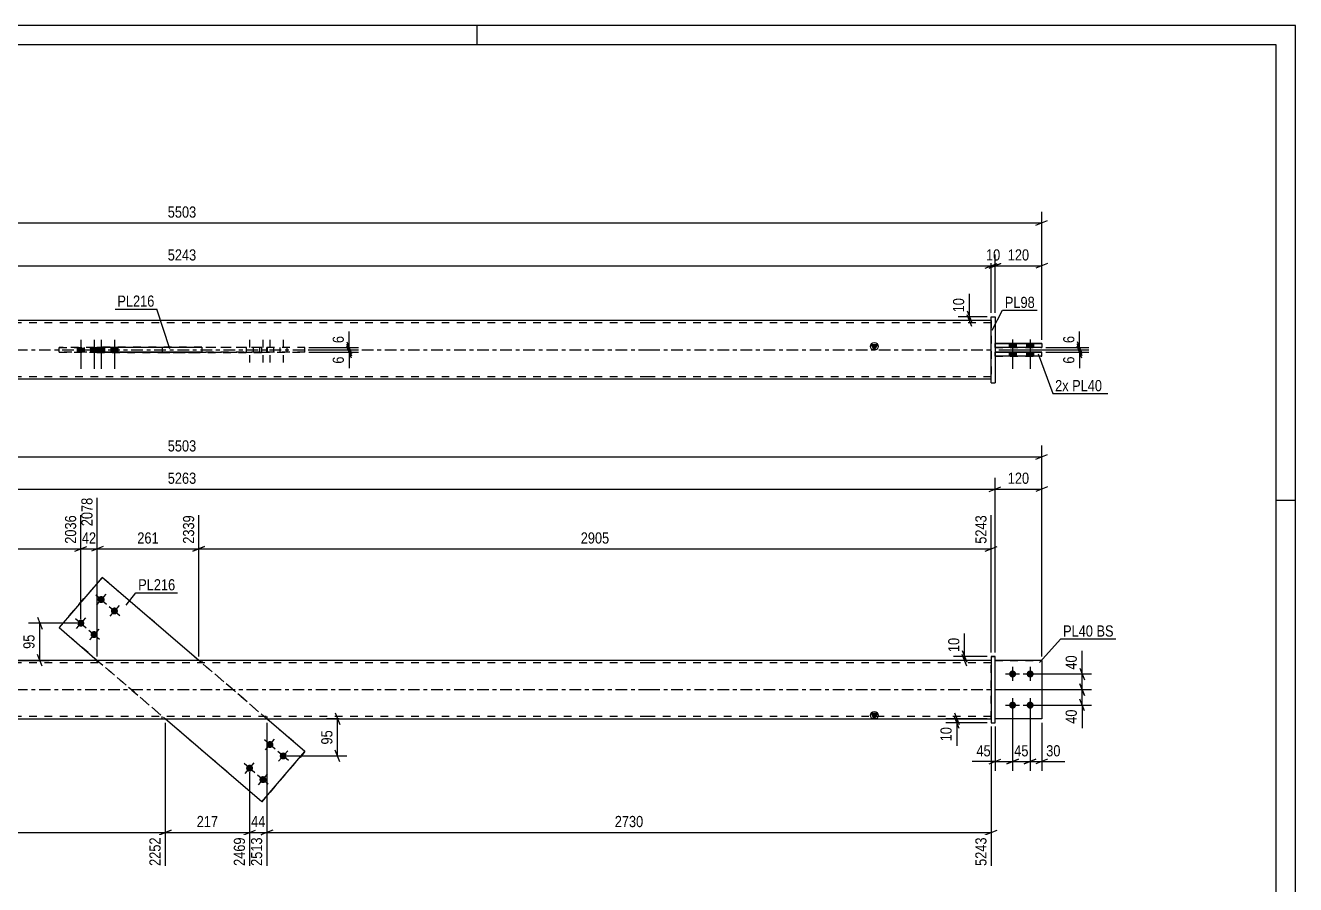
# Model space of a CAD drawing. Header units: millimetres. Extents: x 0 to 594, y 0 to 420.
# Drawn here: x 268 to 594, y 199.4 to 420 of the extents above; entities that cross this region are included whole.
import ezdxf

# ---------------------------------------------------------------- set-up
doc = ezdxf.new("R2010")
doc.units = ezdxf.units.MM
doc.linetypes.add('DXK_LINE_DOT2', pattern=[3.9198, 1.9599, -1.9599])
doc.linetypes.add('DXK_LINE_DOT3', pattern=[5.9187, 2.979, -0.9799, 0.9799, -0.9799])
doc.styles.add('Arial Narrow', font='ARIALN.TTF', dxfattribs={"height": 0.2})

# ---------------------------------------------------------------- blocks, each defined once
blk = doc.blocks.new('Unknown-580609948-1130')
at = {"color": 5, "linetype": 'Continuous'}
for p, q in [((594, 420), (0, 420)), ((384, 415), (384, 420)), ((594, 0), (594, 420)), ((589, 415), (5, 415)), ((589, 5), (589, 415)), ((594, 298), (589, 298))]:
    blk.add_line(p, q, dxfattribs=at)
blk = doc.blocks.new('Part-580609948-1695 - 1673')
at = {"color": 7, "linetype": 'DXK_LINE_DOT2'}
for p, q in [((528.87, 257.01), (516.87, 257.01)), ((516.87, 257), (516.87, 257.01)), ((516.87, 242), (516.87, 257.01)), ((528.87, 257), (528.87, 257.01)), ((528.87, 242.01), (516.87, 242.01))]:
    blk.add_line(p, q, dxfattribs=at)
at = {"color": 2, "linetype": 'Continuous'}
for p, q in [((528.87, 257), (516.87, 257)), ((528.87, 257.01), (528.87, 257)), ((528.87, 257), (528.87, 242)), ((528.87, 242), (516.87, 242))]:
    blk.add_line(p, q, dxfattribs=at)
blk = doc.blocks.new('Part-580609948-1700 - 1673')
at = {"linetype": 'Continuous'}
blk.add_hatch(color=2, dxfattribs=at).paths.add_polyline_path([(485.87, 242.01), (485.07, 243.41), (486.67, 243.41)])
at = {"color": 2, "linetype": 'Continuous'}
for p, q in [((427.77, 257.01), (188.65, 257.01)), ((515.87, 257.01), (427.87, 257.01)), ((188.65, 242.01), (427.77, 242.01)), ((427.87, 242.01), (515.87, 242.01)), ((485.87, 242.01), (485.07, 243.41)), ((485.07, 243.41), (486.67, 243.41)), ((486.67, 243.41), (485.87, 242.01))]:
    blk.add_line(p, q, dxfattribs=at)
at = {"color": 7, "linetype": 'DXK_LINE_DOT2'}
for p, q in [((427.77, 256.41), (188.65, 256.41)), ((286.34, 257.01), (286.34, 256.41)), ((313.32, 257.01), (313.32, 256.41)), ((515.87, 256.41), (427.87, 256.41)), ((515.87, 242.01), (515.87, 257.01)), ((427.77, 242.61), (188.65, 242.61)), ((303.1, 242.01), (303.1, 242.61)), ((330.08, 242.01), (330.08, 242.61)), ((515.87, 242.61), (427.87, 242.61))]:
    blk.add_line(p, q, dxfattribs=at)
at = {"color": 7, "linetype": 'DXK_LINE_DOT3'}
for p, q in [((188.65, 249.51), (427.77, 249.51)), ((427.87, 249.51), (515.87, 249.51))]:
    blk.add_line(p, q, dxfattribs=at)
at = {"color": 2, "linetype": 'Continuous'}
blk.add_circle((485.87, 242.91), 1, dxfattribs=at)
blk = doc.blocks.new('Part-580609948-1685 - 1673')
at = {"color": 2, "linetype": 'Continuous'}
for p, q in [((515.87, 258), (515.87, 258.01)), ((515.87, 258.01), (515.87, 241)), ((515.87, 258.01), (516.87, 258.01)), ((516.87, 258), (515.87, 258)), ((516.87, 241), (516.87, 258.01)), ((515.87, 241), (516.87, 241))]:
    blk.add_line(p, q, dxfattribs=at)
at = {"color": 7, "linetype": 'DXK_LINE_DOT2'}
blk.add_line((515.87, 241.01), (516.87, 241.01), dxfattribs=at)
blk = doc.blocks.new('Part-580609948-1690 - 1673')
at = {"color": 7, "linetype": 'DXK_LINE_DOT2'}
for p, q in [((516.87, 257.01), (528.87, 257.01)), ((528.87, 257.01), (516.87, 257.01)), ((516.87, 257.01), (516.87, 257.01)), ((516.87, 242.01), (516.87, 257.01)), ((528.87, 257.01), (528.87, 257.01)), ((528.87, 257.01), (528.87, 242.01)), ((528.87, 242.01), (516.87, 242.01)), ((528.87, 242.01), (516.87, 242.01))]:
    blk.add_line(p, q, dxfattribs=at)
blk = doc.blocks.new('Bolt-580609948-1706 - 1673')
at = {"linetype": 'Continuous'}
for points in [[(287.45, 273.52), (287.64, 273.5), (287.82, 273.44), (287.98, 273.35), (288.12, 273.22), (288.23, 273.07), (288.31, 272.9), (288.35, 272.71), (288.35, 272.52), (288.31, 272.34), (288.23, 272.17), (288.12, 272.02), (287.98, 271.89), (287.82, 271.8), (287.64, 271.74), (287.45, 271.72), (287.26, 271.74), (287.09, 271.8), (286.92, 271.89), (286.78, 272.02), (286.67, 272.17), (286.6, 272.34), (286.56, 272.52), (286.56, 272.71), (286.6, 272.9), (286.67, 273.07), (286.78, 273.22), (286.92, 273.35), (287.09, 273.44), (287.26, 273.5)], [(290.86, 270.59), (291.05, 270.57), (291.23, 270.51), (291.39, 270.41), (291.53, 270.29), (291.64, 270.14), (291.72, 269.96), (291.76, 269.78), (291.76, 269.59), (291.72, 269.41), (291.64, 269.24), (291.53, 269.08), (291.39, 268.96), (291.23, 268.86), (291.05, 268.8), (290.86, 268.79), (290.68, 268.8), (290.5, 268.86), (290.34, 268.96), (290.2, 269.08), (290.09, 269.24), (290.01, 269.41), (289.97, 269.59), (289.97, 269.78), (290.01, 269.96), (290.09, 270.14), (290.2, 270.29), (290.34, 270.41), (290.5, 270.51), (290.68, 270.57)], [(282.24, 267.45), (282.42, 267.43), (282.6, 267.37), (282.77, 267.28), (282.91, 267.15), (283.02, 267), (283.09, 266.83), (283.13, 266.64), (283.13, 266.46), (283.09, 266.27), (283.02, 266.1), (282.91, 265.95), (282.77, 265.82), (282.6, 265.73), (282.42, 265.67), (282.24, 265.65), (282.05, 265.67), (281.87, 265.73), (281.71, 265.82), (281.57, 265.95), (281.46, 266.1), (281.38, 266.27), (281.34, 266.46), (281.34, 266.64), (281.38, 266.83), (281.46, 267), (281.57, 267.15), (281.71, 267.28), (281.87, 267.37), (282.05, 267.43)], [(285.65, 264.52), (285.84, 264.5), (286.02, 264.44), (286.18, 264.35), (286.32, 264.22), (286.43, 264.07), (286.51, 263.9), (286.55, 263.71), (286.55, 263.52), (286.51, 263.34), (286.43, 263.17), (286.32, 263.02), (286.18, 262.89), (286.02, 262.8), (285.84, 262.74), (285.65, 262.72), (285.46, 262.74), (285.28, 262.8), (285.12, 262.89), (284.98, 263.02), (284.87, 263.17), (284.79, 263.34), (284.76, 263.52), (284.76, 263.71), (284.79, 263.9), (284.87, 264.07), (284.98, 264.22), (285.12, 264.35), (285.28, 264.44), (285.46, 264.5)]]:
    blk.add_hatch(color=1, dxfattribs=at).paths.add_polyline_path(points)
at = {"color": 1, "linetype": 'Continuous'}
for p, q in [((288.62, 273.98), (286.28, 271.25)), ((286.09, 273.79), (288.82, 271.45)), ((289.5, 270.86), (292.23, 268.51)), ((292.04, 271.05), (289.69, 268.32)), ((280.87, 267.72), (283.6, 265.38)), ((283.41, 267.92), (281.06, 265.19)), ((284.29, 264.79), (287.02, 262.44)), ((286.82, 264.98), (284.48, 262.25))]:
    blk.add_line(p, q, dxfattribs=at)
blk = doc.blocks.new('Bolt-580609948-1707 - 1673')
at = {"linetype": 'Continuous'}
for points in [[(330.77, 236.29), (330.96, 236.27), (331.14, 236.21), (331.3, 236.12), (331.44, 235.99), (331.55, 235.84), (331.63, 235.67), (331.67, 235.49), (331.67, 235.3), (331.63, 235.11), (331.55, 234.94), (331.44, 234.79), (331.3, 234.66), (331.14, 234.57), (330.96, 234.51), (330.77, 234.49), (330.58, 234.51), (330.41, 234.57), (330.24, 234.66), (330.1, 234.79), (329.99, 234.94), (329.92, 235.11), (329.88, 235.3), (329.88, 235.49), (329.92, 235.67), (329.99, 235.84), (330.1, 235.99), (330.24, 236.12), (330.41, 236.21), (330.58, 236.27)], [(334.18, 233.36), (334.37, 233.34), (334.55, 233.28), (334.71, 233.19), (334.85, 233.06), (334.96, 232.91), (335.04, 232.74), (335.08, 232.55), (335.08, 232.37), (335.04, 232.18), (334.96, 232.01), (334.85, 231.86), (334.71, 231.73), (334.55, 231.64), (334.37, 231.58), (334.18, 231.56), (334, 231.58), (333.82, 231.64), (333.66, 231.73), (333.52, 231.86), (333.4, 232.01), (333.33, 232.18), (333.29, 232.37), (333.29, 232.55), (333.33, 232.74), (333.4, 232.91), (333.52, 233.06), (333.66, 233.19), (333.82, 233.28), (334, 233.34)], [(325.56, 230.23), (325.74, 230.21), (325.92, 230.15), (326.09, 230.05), (326.23, 229.93), (326.34, 229.78), (326.41, 229.6), (326.45, 229.42), (326.45, 229.23), (326.41, 229.05), (326.34, 228.88), (326.23, 228.72), (326.09, 228.6), (325.92, 228.5), (325.74, 228.44), (325.56, 228.43), (325.37, 228.44), (325.19, 228.5), (325.03, 228.6), (324.89, 228.72), (324.78, 228.88), (324.7, 229.05), (324.66, 229.23), (324.66, 229.42), (324.7, 229.6), (324.78, 229.78), (324.89, 229.93), (325.03, 230.05), (325.19, 230.15), (325.37, 230.21)], [(328.97, 227.29), (329.16, 227.27), (329.34, 227.21), (329.5, 227.12), (329.64, 226.99), (329.75, 226.84), (329.83, 226.67), (329.87, 226.49), (329.87, 226.3), (329.83, 226.11), (329.75, 225.94), (329.64, 225.79), (329.5, 225.66), (329.34, 225.57), (329.16, 225.51), (328.97, 225.49), (328.78, 225.51), (328.6, 225.57), (328.44, 225.66), (328.3, 225.79), (328.19, 225.94), (328.11, 226.11), (328.08, 226.3), (328.08, 226.49), (328.11, 226.67), (328.19, 226.84), (328.3, 226.99), (328.44, 227.12), (328.6, 227.21), (328.78, 227.27)]]:
    blk.add_hatch(color=1, dxfattribs=at).paths.add_polyline_path(points)
at = {"color": 1, "linetype": 'Continuous'}
for p, q in [((332.14, 234.22), (329.41, 236.57)), ((329.6, 234.03), (331.94, 236.76)), ((335.55, 231.29), (332.82, 233.63)), ((333.01, 231.09), (335.36, 233.82)), ((326.92, 228.15), (324.19, 230.5)), ((324.38, 227.96), (326.73, 230.69)), ((330.34, 225.22), (327.61, 227.57)), ((327.8, 225.03), (330.14, 227.76))]:
    blk.add_line(p, q, dxfattribs=at)
blk = doc.blocks.new('Bolt-580609948-1710 - 1673')
at = {"linetype": 'Continuous'}
for points in [[(521.37, 254.4), (521.56, 254.39), (521.74, 254.33), (521.9, 254.23), (522.04, 254.11), (522.15, 253.95), (522.23, 253.78), (522.27, 253.6), (522.27, 253.41), (522.23, 253.23), (522.15, 253.05), (522.04, 252.9), (521.9, 252.78), (521.74, 252.68), (521.56, 252.62), (521.37, 252.6), (521.18, 252.62), (521.01, 252.68), (520.84, 252.78), (520.7, 252.9), (520.59, 253.05), (520.52, 253.23), (520.48, 253.41), (520.48, 253.6), (520.52, 253.78), (520.59, 253.95), (520.7, 254.11), (520.84, 254.23), (521.01, 254.33), (521.18, 254.39)], [(525.87, 254.4), (526.06, 254.39), (526.24, 254.33), (526.4, 254.23), (526.54, 254.11), (526.65, 253.95), (526.73, 253.78), (526.77, 253.6), (526.77, 253.41), (526.73, 253.23), (526.65, 253.05), (526.54, 252.9), (526.4, 252.78), (526.24, 252.68), (526.06, 252.62), (525.87, 252.6), (525.68, 252.62), (525.51, 252.68), (525.34, 252.78), (525.2, 252.9), (525.09, 253.05), (525.02, 253.23), (524.98, 253.41), (524.98, 253.6), (525.02, 253.78), (525.09, 253.95), (525.2, 254.11), (525.34, 254.23), (525.51, 254.33), (525.68, 254.39)], [(521.37, 246.4), (521.56, 246.39), (521.74, 246.33), (521.9, 246.23), (522.04, 246.11), (522.15, 245.95), (522.23, 245.78), (522.27, 245.6), (522.27, 245.41), (522.23, 245.23), (522.15, 245.05), (522.04, 244.9), (521.9, 244.78), (521.74, 244.68), (521.56, 244.62), (521.37, 244.6), (521.18, 244.62), (521.01, 244.68), (520.84, 244.78), (520.7, 244.9), (520.59, 245.05), (520.52, 245.23), (520.48, 245.41), (520.48, 245.6), (520.52, 245.78), (520.59, 245.95), (520.7, 246.11), (520.84, 246.23), (521.01, 246.33), (521.18, 246.39)], [(525.87, 246.4), (526.06, 246.39), (526.24, 246.33), (526.4, 246.23), (526.54, 246.11), (526.65, 245.95), (526.73, 245.78), (526.77, 245.6), (526.77, 245.41), (526.73, 245.23), (526.65, 245.05), (526.54, 244.9), (526.4, 244.78), (526.24, 244.68), (526.06, 244.62), (525.87, 244.6), (525.68, 244.62), (525.51, 244.68), (525.34, 244.78), (525.2, 244.9), (525.09, 245.05), (525.02, 245.23), (524.98, 245.41), (524.98, 245.6), (525.02, 245.78), (525.09, 245.95), (525.2, 246.11), (525.34, 246.23), (525.51, 246.33), (525.68, 246.39)]]:
    blk.add_hatch(color=1, dxfattribs=at).paths.add_polyline_path(points)
at = {"color": 1, "linetype": 'Continuous'}
for p, q in [((521.37, 255.31), (521.37, 251.71)), ((525.87, 255.31), (525.87, 251.71)), ((519.57, 253.51), (523.17, 253.51)), ((524.07, 253.51), (527.67, 253.51)), ((519.57, 245.51), (523.17, 245.51)), ((521.37, 247.31), (521.37, 243.71)), ((524.07, 245.51), (527.67, 245.51)), ((525.87, 247.31), (525.87, 243.71))]:
    blk.add_line(p, q, dxfattribs=at)
blk = doc.blocks.new('Part-580609948-1715 - 1673')
at = {"color": 2, "linetype": 'Continuous'}
for p, q in [((287.73, 278.31), (276.65, 265.42)), ((287.73, 278.31), (287.73, 278.31)), ((312.52, 257.01), (287.73, 278.31)), ((276.65, 265.42), (286.44, 257.01)), ((276.65, 265.42), (276.65, 265.42)), ((328.69, 220.7), (303.9, 242.01)), ((339.77, 233.59), (329.98, 242.01)), ((328.69, 220.7), (339.77, 233.59)), ((339.77, 233.59), (339.77, 233.59)), ((328.69, 220.7), (328.69, 220.7))]:
    blk.add_line(p, q, dxfattribs=at)
at = {"color": 7, "linetype": 'DXK_LINE_DOT2'}
for p, q in [((276.65, 265.42), (287.73, 278.31)), ((339.77, 233.59), (287.73, 278.31)), ((328.69, 220.7), (276.65, 265.42)), ((286.44, 257.01), (303.9, 242.01)), ((329.98, 242.01), (312.52, 257.01)), ((339.77, 233.59), (328.69, 220.7))]:
    blk.add_line(p, q, dxfattribs=at)
blk = doc.blocks.new('Bolt-580609948-1435 - 1367')
at = {"color": 1, "linetype": 'DXK_LINE_DOT2'}
for p, q in [((325.56, 339.31), (325.56, 331.81)), ((328.97, 339.31), (328.97, 331.81)), ((330.77, 339.31), (330.77, 331.81)), ((334.18, 339.31), (334.18, 331.81)), ((324.66, 337.31), (324.66, 336.11)), ((326.46, 337.31), (326.46, 336.11)), ((328.07, 337.31), (328.07, 336.11)), ((329.87, 337.31), (329.87, 336.11)), ((329.87, 337.31), (329.87, 336.11)), ((331.67, 337.31), (331.67, 336.11)), ((333.28, 337.31), (333.28, 336.11)), ((335.08, 337.31), (335.08, 336.11))]:
    blk.add_line(p, q, dxfattribs=at)
blk = doc.blocks.new('Bolt-580609948-1371 - 1367')
at = {"linetype": 'Continuous'}
for points in [[(522.27, 338.33), (520.47, 338.33), (520.47, 337.33), (522.27, 337.33)], [(522.27, 338.32), (520.47, 338.32), (520.47, 337.32), (522.27, 337.32)], [(522.27, 336.13), (520.47, 336.13), (520.47, 335.13), (522.27, 335.13)], [(522.27, 336.12), (520.47, 336.12), (520.47, 335.12), (522.27, 335.12)], [(526.77, 338.33), (524.97, 338.33), (524.97, 337.33), (526.77, 337.33)], [(526.77, 338.32), (524.97, 338.32), (524.97, 337.32), (526.77, 337.32)], [(526.77, 336.13), (524.97, 336.13), (524.97, 335.13), (526.77, 335.13)], [(526.77, 336.12), (524.97, 336.12), (524.97, 335.12), (526.77, 335.12)]]:
    blk.add_hatch(color=1, dxfattribs=at).paths.add_polyline_path(points)
at = {"color": 1, "linetype": 'Continuous'}
for p, q in [((521.37, 339.33), (521.37, 331.83)), ((521.37, 339.32), (521.37, 331.82)), ((525.87, 339.33), (525.87, 331.83)), ((525.87, 339.32), (525.87, 331.82)), ((520.47, 338.33), (520.47, 337.33)), ((520.47, 338.32), (520.47, 337.32)), ((520.47, 336.13), (520.47, 335.13)), ((520.47, 336.12), (520.47, 335.12)), ((522.27, 338.33), (522.27, 337.33)), ((522.27, 338.32), (522.27, 337.32)), ((522.27, 336.13), (522.27, 335.13)), ((522.27, 336.12), (522.27, 335.12)), ((524.97, 338.33), (524.97, 337.33)), ((524.97, 338.32), (524.97, 337.32)), ((524.97, 336.13), (524.97, 335.13)), ((524.97, 336.12), (524.97, 335.12)), ((526.77, 338.33), (526.77, 337.33)), ((526.77, 338.32), (526.77, 337.32)), ((526.77, 336.13), (526.77, 335.13)), ((526.77, 336.12), (526.77, 335.12))]:
    blk.add_line(p, q, dxfattribs=at)
blk = doc.blocks.new('Part-580609948-1456 - 1367')
at = {"linetype": 'Continuous'}
blk.add_hatch(color=2, dxfattribs=at).paths.add_polyline_path([(485.87, 336.71), (485.07, 338.11), (486.67, 338.11)])
at = {"color": 2, "linetype": 'Continuous'}
for p, q in [((427.77, 344.21), (188.65, 344.21)), ((515.87, 344.21), (427.87, 344.21)), ((286.34, 337.41), (313.32, 337.41)), ((286.34, 337.41), (286.34, 337.31)), ((286.34, 336.11), (286.34, 336.01)), ((286.34, 336.01), (286.34, 336.01)), ((313.32, 336.01), (286.34, 336.01)), ((303.1, 337.41), (303.1, 337.31)), ((303.1, 336.01), (303.1, 336.11)), ((313.32, 337.41), (313.32, 336.01)), ((485.87, 336.71), (485.07, 338.11)), ((485.07, 338.11), (486.67, 338.11)), ((486.67, 338.11), (485.87, 336.71)), ((427.77, 329.21), (188.65, 329.21)), ((515.87, 329.21), (427.87, 329.21))]:
    blk.add_line(p, q, dxfattribs=at)
at = {"color": 7, "linetype": 'DXK_LINE_DOT2'}
for p, q in [((427.77, 343.61), (188.65, 343.61)), ((515.87, 343.61), (427.87, 343.61)), ((515.87, 344.21), (515.87, 329.21)), ((313.32, 337.41), (286.34, 337.41)), ((286.34, 336.01), (286.34, 337.31)), ((286.34, 336.01), (313.32, 336.01)), ((303.1, 337.41), (303.1, 337.41)), ((303.1, 337.41), (303.1, 337.41)), ((303.1, 337.41), (330.08, 337.41)), ((303.1, 337.41), (330.08, 337.41)), ((303.1, 337.31), (303.1, 336.01)), ((330.08, 336.01), (303.1, 336.01)), ((303.1, 336.01), (303.1, 336.01)), ((303.1, 336.01), (330.08, 336.01)), ((330.08, 337.41), (330.08, 336.01)), ((427.77, 329.81), (188.65, 329.81)), ((515.87, 329.81), (427.87, 329.81))]:
    blk.add_line(p, q, dxfattribs=at)
at = {"color": 7, "linetype": 'DXK_LINE_DOT3'}
for p, q in [((188.65, 336.71), (427.77, 336.71)), ((427.87, 336.71), (515.87, 336.71))]:
    blk.add_line(p, q, dxfattribs=at)
at = {"color": 2, "linetype": 'Continuous'}
blk.add_circle((485.87, 337.61), 1, dxfattribs=at)
blk = doc.blocks.new('Part-580609948-1461 - 1367')
at = {"color": 2, "linetype": 'Continuous'}
for p, q in [((528.87, 336.13), (516.87, 336.13)), ((516.87, 336.12), (528.87, 336.12)), ((528.87, 335.12), (528.87, 336.13)), ((528.87, 335.12), (516.87, 335.12))]:
    blk.add_line(p, q, dxfattribs=at)
at = {"color": 7, "linetype": 'DXK_LINE_DOT2'}
for p, q in [((516.87, 335.12), (516.87, 336.13)), ((516.87, 335.13), (528.87, 335.13))]:
    blk.add_line(p, q, dxfattribs=at)
blk = doc.blocks.new('Part-580609948-1397 - 1367')
at = {"color": 2, "linetype": 'Continuous'}
for p, q in [((276.65, 336.11), (276.65, 337.31)), ((287.73, 336.11), (287.73, 337.31)), ((313.32, 337.31), (287.73, 337.31)), ((313.32, 336.11), (287.73, 336.11))]:
    blk.add_line(p, q, dxfattribs=at)
at = {"color": 7, "linetype": 'DXK_LINE_DOT2'}
for p, q in [((328.69, 337.31), (276.65, 337.31)), ((276.65, 337.31), (287.73, 337.31)), ((276.65, 336.11), (328.69, 336.11)), ((287.73, 336.11), (276.65, 336.11)), ((339.77, 337.31), (313.32, 337.31)), ((339.77, 336.11), (313.32, 336.11)), ((328.69, 336.11), (328.69, 337.31)), ((339.77, 337.31), (328.69, 337.31)), ((328.69, 336.11), (339.77, 336.11)), ((339.77, 336.11), (339.77, 337.31))]:
    blk.add_line(p, q, dxfattribs=at)
blk = doc.blocks.new('Part-580609948-1433 - 1367')
at = {"color": 2, "linetype": 'Continuous'}
for p, q in [((515.87, 345.21), (515.87, 345.21)), ((515.87, 345.21), (515.87, 345.21)), ((515.87, 328.21), (515.87, 345.21)), ((515.87, 345.21), (516.87, 345.21)), ((515.87, 345.21), (516.87, 345.21)), ((516.87, 345.21), (516.87, 345.21)), ((516.87, 345.21), (516.87, 345.21)), ((516.87, 345.21), (516.87, 328.21)), ((515.87, 328.21), (516.87, 328.21))]:
    blk.add_line(p, q, dxfattribs=at)
at = {"color": 7, "linetype": 'DXK_LINE_DOT2'}
for p in [(515.87, 328.21), (516.87, 328.21)]:
    blk.add_line(p, (516.87, 328.21), dxfattribs=at)
blk = doc.blocks.new('Bolt-580609948-1436 - 1367')
at = {"linetype": 'Continuous'}
for points in [[(283.14, 337.31), (281.34, 337.31), (281.34, 336.11), (283.14, 336.11)], [(286.55, 337.31), (284.75, 337.31), (284.75, 336.11), (286.55, 336.11)], [(288.35, 337.31), (286.55, 337.31), (286.55, 336.11), (288.35, 336.11)], [(291.76, 337.31), (289.96, 337.31), (289.96, 336.11), (291.76, 336.11)]]:
    blk.add_hatch(color=1, dxfattribs=at).paths.add_polyline_path(points)
at = {"color": 1, "linetype": 'Continuous'}
for p, q in [((282.24, 339.31), (282.24, 331.81)), ((285.65, 339.31), (285.65, 331.81)), ((287.45, 339.31), (287.45, 331.81)), ((290.86, 339.31), (290.86, 331.81)), ((281.34, 337.31), (281.34, 336.11)), ((283.14, 337.31), (283.14, 336.11)), ((284.75, 337.31), (284.75, 336.11)), ((286.55, 337.31), (286.55, 336.11)), ((286.55, 337.31), (286.55, 336.11)), ((288.35, 337.31), (288.35, 336.11)), ((289.96, 337.31), (289.96, 336.11)), ((291.76, 337.31), (291.76, 336.11))]:
    blk.add_line(p, q, dxfattribs=at)
blk = doc.blocks.new('Part-580609948-1466 - 1367')
at = {"color": 2, "linetype": 'Continuous'}
for p, q in [((528.87, 338.33), (516.87, 338.33)), ((516.87, 338.32), (528.87, 338.32)), ((528.87, 337.32), (516.87, 337.32)), ((528.87, 338.33), (528.87, 337.32))]:
    blk.add_line(p, q, dxfattribs=at)
at = {"color": 7, "linetype": 'DXK_LINE_DOT2'}
for p, q in [((516.87, 337.32), (516.87, 338.33)), ((516.87, 337.33), (528.87, 337.33))]:
    blk.add_line(p, q, dxfattribs=at)
blk = doc.blocks.new('StraightDimension-580609948-1850 - 1673')
at = {"color": 7, "linetype": 'Continuous'}
for p, q in [((329.98, 241.01), (329.98, 204.24)), ((325.56, 228.33), (325.56, 204.24)), ((324.06, 212.25), (327.06, 213.45)), ((325.56, 212.85), (329.98, 212.85)), ((331.48, 213.45), (328.48, 212.25))]:
    blk.add_line(p, q, dxfattribs=at)
at = {"color": 0}
blk.add_wipeout([(330.2, 213.6), (330.2, 217.8), (325.34, 217.8), (325.34, 213.6)], dxfattribs=at)
at = {"color": 3, "style": 'Arial Narrow'}
blk.add_text('44', height=2.863, dxfattribs=at).set_placement((325.94, 214.2))
at = {"color": 0, "linetype": 'Continuous'}
blk.add_wipeout([(329.38, 212.15), (325.18, 212.15), (325.18, 203.64), (329.38, 203.64)], dxfattribs=at)
at = {"color": 3, "linetype": 'Continuous', "style": 'Arial Narrow'}
blk.add_text('2513', height=2.863, rotation=90.0002, dxfattribs=at).set_placement((328.78, 204.24))
blk = doc.blocks.new('StraightDimension-580609948-1936 - 1673')
at = {"color": 7, "linetype": 'Continuous'}
for p, q in [((514.87, 242.01), (504.22, 242.01)), ((506.47, 243.51), (507.67, 240.51)), ((507.67, 239.5), (506.47, 242.5)), ((507.07, 241), (507.07, 242.01)), ((514.87, 241), (504.22, 241))]:
    blk.add_line(p, q, dxfattribs=at)
at = {"color": 0}
blk.add_wipeout([(506.32, 240.48), (502.12, 240.48), (502.12, 235.62), (506.32, 235.62)], dxfattribs=at)
at = {"color": 7, "linetype": 'Continuous'}
blk.add_line((507.07, 241), (507.07, 235.1), dxfattribs=at)
blk.add_line((507.07, 241), (507.07, 235.1), dxfattribs=at)
at = {"color": 3, "style": 'Arial Narrow'}
blk.add_text('10', height=2.863, rotation=90.0002, dxfattribs=at).set_placement((505.72, 236.22))
blk = doc.blocks.new('StraightDimension-580609948-1792 - 1673')
at = {"color": 7, "linetype": 'Continuous'}
for p, q in [((286.44, 258.01), (286.44, 298.75)), ((282.24, 267.55), (282.24, 294.25)), ((280.74, 285.04), (283.74, 286.24)), ((282.24, 285.64), (286.44, 285.64)), ((287.94, 286.24), (284.94, 285.04))]:
    blk.add_line(p, q, dxfattribs=at)
at = {"color": 0}
blk.add_wipeout([(286.77, 286.39), (286.77, 290.59), (281.91, 290.59), (281.91, 286.39)], dxfattribs=at)
at = {"color": 0, "linetype": 'Continuous'}
blk.add_wipeout([(285.84, 299.35), (281.64, 299.35), (281.64, 290.84), (285.84, 290.84)], dxfattribs=at)
at = {"color": 3, "linetype": 'Continuous', "style": 'Arial Narrow'}
blk.add_text('2078', height=2.863, rotation=90.0002, dxfattribs=at).set_placement((285.24, 291.44))
at = {"color": 3, "style": 'Arial Narrow'}
blk.add_text('42', height=2.863, dxfattribs=at).set_placement((282.51, 286.99))
blk = doc.blocks.new('StraightDimension-580609948-1955 - 1673')
at = {"color": 7, "linetype": 'Continuous'}
for p, q in [((521.37, 244.51), (521.37, 228.61)), ((525.87, 244.51), (525.87, 228.61)), ((519.87, 230.41), (522.87, 231.61)), ((527.37, 231.61), (524.37, 230.41)), ((521.37, 231.01), (525.87, 231.01))]:
    blk.add_line(p, q, dxfattribs=at)
at = {"color": 0}
blk.add_wipeout([(526.05, 231.76), (526.05, 235.96), (521.19, 235.96), (521.19, 231.76)], dxfattribs=at)
at = {"color": 3, "style": 'Arial Narrow'}
blk.add_text('45', height=2.863, dxfattribs=at).set_placement((521.79, 232.36))
blk = doc.blocks.new('StraightDimension-580609948-1806 - 1673')
at = {"color": 7, "linetype": 'Continuous'}
for p, q in [((282.24, 267.55), (282.24, 294.25)), ((100.55, 259.01), (100.55, 288.77)), ((102.05, 286.24), (99.05, 285.04)), ((100.55, 285.64), (282.24, 285.64)), ((280.74, 285.04), (283.74, 286.24))]:
    blk.add_line(p, q, dxfattribs=at)
at = {"color": 0, "linetype": 'Continuous'}
for points in [[(281.64, 294.85), (277.44, 294.85), (277.44, 286.34), (281.64, 286.34)], [(99.95, 289.37), (95.75, 289.37), (95.75, 286.34), (99.95, 286.34)]]:
    blk.add_wipeout(points, dxfattribs=at)
at = {"color": 0}
blk.add_wipeout([(195.65, 286.39), (195.65, 290.59), (187.14, 290.59), (187.14, 286.39)], dxfattribs=at)
at = {"color": 3, "linetype": 'Continuous', "style": 'Arial Narrow'}
for s, height, p in [('2036', 2.863, (281.04, 286.94)), ('0', 2.86, (99.35, 286.94))]:
    blk.add_text(s, height=height, rotation=90.0002, dxfattribs=at).set_placement(p)
at = {"color": 3, "style": 'Arial Narrow'}
blk.add_text('2036', height=2.863, dxfattribs=at).set_placement((187.74, 286.99))
blk = doc.blocks.new('StraightDimension-580609948-2017 - 1673')
at = {"color": 7, "linetype": 'Continuous'}
for p, q in [((516.87, 249.51), (541.6, 249.51)), ((538.6, 251.01), (539.8, 248.01)), ((539.2, 245.51), (539.2, 249.51)), ((526.87, 245.51), (541.6, 245.51)), ((539.8, 244.01), (538.6, 247.01))]:
    blk.add_line(p, q, dxfattribs=at)
at = {"color": 0}
blk.add_wipeout([(538.45, 244.98), (534.25, 244.98), (534.25, 240.12), (538.45, 240.12)], dxfattribs=at)
at = {"color": 7, "linetype": 'Continuous'}
blk.add_line((539.2, 245.51), (539.2, 239.6), dxfattribs=at)
blk.add_line((539.2, 245.51), (539.2, 239.6), dxfattribs=at)
at = {"color": 3, "style": 'Arial Narrow'}
blk.add_text('40', height=2.863, rotation=90.0002, dxfattribs=at).set_placement((537.85, 240.72))
blk = doc.blocks.new('StraightDimension-580609948-2031 - 1673')
at = {"color": 7, "linetype": 'Continuous'}
for p, q in [((514.87, 258), (506.2, 258)), ((508.45, 259.5), (509.65, 256.5)), ((509.65, 255.51), (508.45, 258.51)), ((509.05, 257.01), (509.05, 258)), ((514.87, 257.01), (506.2, 257.01))]:
    blk.add_line(p, q, dxfattribs=at)
at = {"color": 0}
blk.add_wipeout([(508.3, 263.38), (504.1, 263.38), (504.1, 258.53), (508.3, 258.53)], dxfattribs=at)
at = {"color": 7, "linetype": 'Continuous'}
blk.add_line((509.05, 258), (509.05, 263.91), dxfattribs=at)
blk.add_line((509.05, 258), (509.05, 263.91), dxfattribs=at)
at = {"color": 3, "style": 'Arial Narrow'}
blk.add_text('10', height=2.863, rotation=90.0002, dxfattribs=at).set_placement((507.7, 259.13))
blk = doc.blocks.new('StraightDimension-580609948-1760 - 1673')
at = {"color": 7, "linetype": 'Continuous'}
for p, q in [((312.52, 258.01), (312.52, 294.25)), ((515.87, 259), (515.87, 294.25)), ((314.02, 286.24), (311.02, 285.04)), ((312.52, 285.64), (515.87, 285.64)), ((514.37, 285.04), (517.37, 286.24))]:
    blk.add_line(p, q, dxfattribs=at)
at = {"color": 0, "linetype": 'Continuous'}
blk.add_wipeout([(515.27, 294.85), (511.07, 294.85), (511.07, 286.34), (515.27, 286.34)], dxfattribs=at)
at = {"color": 0}
blk.add_wipeout([(418.45, 286.39), (418.45, 290.59), (409.94, 290.59), (409.94, 286.39)], dxfattribs=at)
at = {"color": 3, "linetype": 'Continuous', "style": 'Arial Narrow'}
blk.add_text('5243', height=2.863, rotation=90.0002, dxfattribs=at).set_placement((514.67, 286.94))
at = {"color": 3, "style": 'Arial Narrow'}
blk.add_text('2905', height=2.863, dxfattribs=at).set_placement((410.54, 286.99))
blk = doc.blocks.new('StraightDimension-580609948-2050 - 1673')
at = {"color": 7, "linetype": 'Continuous'}
for p, q in [((516.87, 259), (516.87, 303.83)), ((99.55, 300.98), (516.87, 300.98)), ((515.37, 300.38), (518.37, 301.58))]:
    blk.add_line(p, q, dxfattribs=at)
at = {"color": 0}
blk.add_wipeout([(312.47, 301.73), (312.47, 305.93), (303.95, 305.93), (303.95, 301.73)], dxfattribs=at)
at = {"color": 3, "style": 'Arial Narrow'}
blk.add_text('5263', height=2.863, dxfattribs=at).set_placement((304.55, 302.33))
blk = doc.blocks.new('StraightDimension-580609948-1772 - 1673')
at = {"color": 7, "linetype": 'Continuous'}
for p, q in [((286.44, 258.01), (286.44, 298.75)), ((312.52, 258.01), (312.52, 294.25)), ((287.94, 286.24), (284.94, 285.04)), ((286.44, 285.64), (312.52, 285.64)), ((311.02, 285.04), (314.02, 286.24))]:
    blk.add_line(p, q, dxfattribs=at)
at = {"color": 0, "linetype": 'Continuous'}
blk.add_wipeout([(311.92, 294.85), (307.72, 294.85), (307.72, 286.34), (311.92, 286.34)], dxfattribs=at)
at = {"color": 0}
blk.add_wipeout([(302.83, 286.39), (302.83, 290.59), (296.14, 290.59), (296.14, 286.39)], dxfattribs=at)
at = {"color": 3, "linetype": 'Continuous', "style": 'Arial Narrow'}
blk.add_text('2339', height=2.863, rotation=90.0002, dxfattribs=at).set_placement((311.32, 286.94))
at = {"color": 3, "style": 'Arial Narrow'}
blk.add_text('261', height=2.863, dxfattribs=at).set_placement((296.74, 286.99))
blk = doc.blocks.new('StraightDimension-580609948-2040 - 1673')
at = {"color": 7, "linetype": 'Continuous'}
for p, q in [((516.87, 259), (516.87, 303.83)), ((528.87, 258.01), (528.87, 303.83)), ((515.37, 300.38), (518.37, 301.58)), ((516.87, 300.98), (528.87, 300.98)), ((530.37, 301.58), (527.37, 300.38))]:
    blk.add_line(p, q, dxfattribs=at)
at = {"color": 0}
blk.add_wipeout([(526.21, 301.73), (526.21, 305.93), (519.53, 305.93), (519.53, 301.73)], dxfattribs=at)
at = {"color": 3, "style": 'Arial Narrow'}
blk.add_text('120', height=2.863, dxfattribs=at).set_placement((520.13, 302.33))
blk = doc.blocks.new('StraightDimension-580609948-1735 - 1673')
at = {"color": 7, "linetype": 'Continuous'}
for p, q in [((271.09, 268.05), (272.29, 265.05)), ((281.24, 266.55), (268.84, 266.55)), ((271.69, 257.01), (271.69, 266.55)), ((272.29, 255.51), (271.09, 258.51)), ((194.35, 257.01), (274.09, 257.01))]:
    blk.add_line(p, q, dxfattribs=at)
at = {"color": 0}
blk.add_wipeout([(270.94, 264.21), (266.74, 264.21), (266.74, 259.35), (270.94, 259.35)], dxfattribs=at)
at = {"color": 3, "style": 'Arial Narrow'}
blk.add_text('95', height=2.863, rotation=90.0002, dxfattribs=at).set_placement((270.34, 259.95))
blk = doc.blocks.new('StraightDimension-580609948-1945 - 1673')
at = {"color": 7, "linetype": 'Continuous'}
for p, q in [((521.37, 244.51), (521.37, 228.61)), ((516.87, 240), (516.87, 228.61)), ((515.37, 230.41), (518.37, 231.61)), ((522.87, 231.61), (519.87, 230.41)), ((516.87, 231.01), (521.37, 231.01))]:
    blk.add_line(p, q, dxfattribs=at)
at = {"color": 0}
blk.add_wipeout([(516.35, 231.76), (516.35, 235.96), (511.49, 235.96), (511.49, 231.76)], dxfattribs=at)
at = {"color": 7, "linetype": 'Continuous'}
blk.add_line((516.87, 231.01), (510.97, 231.01), dxfattribs=at)
blk.add_line((516.87, 231.01), (510.97, 231.01), dxfattribs=at)
at = {"color": 3, "style": 'Arial Narrow'}
blk.add_text('45', height=2.863, dxfattribs=at).set_placement((512.09, 232.36))
blk = doc.blocks.new('StraightDimension-580609948-1746 - 1673')
at = {"color": 7, "linetype": 'Continuous'}
for p, q in [((527.37, 308.68), (530.37, 309.88)), ((528.87, 258.01), (528.87, 312.13)), ((87.55, 309.28), (528.87, 309.28))]:
    blk.add_line(p, q, dxfattribs=at)
at = {"color": 0}
blk.add_wipeout([(312.47, 310.03), (312.47, 314.23), (303.95, 314.23), (303.95, 310.03)], dxfattribs=at)
at = {"color": 3, "style": 'Arial Narrow'}
blk.add_text('5503', height=2.863, dxfattribs=at).set_placement((304.55, 310.63))
blk = doc.blocks.new('StraightDimension-580609948-1838 - 1673')
at = {"color": 7, "linetype": 'Continuous'}
for p, q in [((329.98, 241.01), (329.98, 204.24)), ((515.87, 240), (515.87, 204.24)), ((331.48, 213.45), (328.48, 212.25)), ((329.98, 212.85), (515.87, 212.85)), ((514.37, 212.25), (517.37, 213.45))]:
    blk.add_line(p, q, dxfattribs=at)
at = {"color": 0}
blk.add_wipeout([(427.18, 213.6), (427.18, 217.8), (418.67, 217.8), (418.67, 213.6)], dxfattribs=at)
at = {"color": 0, "linetype": 'Continuous'}
blk.add_wipeout([(515.27, 212.15), (511.07, 212.15), (511.07, 203.64), (515.27, 203.64)], dxfattribs=at)
at = {"color": 3, "style": 'Arial Narrow'}
blk.add_text('2730', height=2.863, dxfattribs=at).set_placement((419.27, 214.2))
at = {"color": 3, "linetype": 'Continuous', "style": 'Arial Narrow'}
blk.add_text('5243', height=2.863, rotation=90.0002, dxfattribs=at).set_placement((514.67, 204.24))
blk = doc.blocks.new('StraightDimension-580609948-1864 - 1673')
at = {"color": 7, "linetype": 'Continuous'}
for p, q in [((303.9, 241.01), (303.9, 204.24)), ((325.56, 228.33), (325.56, 204.24)), ((305.4, 213.45), (302.4, 212.25)), ((303.9, 212.85), (325.56, 212.85)), ((324.06, 212.25), (327.06, 213.45))]:
    blk.add_line(p, q, dxfattribs=at)
at = {"color": 0}
blk.add_wipeout([(318.07, 213.6), (318.07, 217.8), (311.38, 217.8), (311.38, 213.6)], dxfattribs=at)
at = {"color": 0, "linetype": 'Continuous'}
blk.add_wipeout([(324.96, 212.15), (320.76, 212.15), (320.76, 203.64), (324.96, 203.64)], dxfattribs=at)
at = {"color": 3, "style": 'Arial Narrow'}
blk.add_text('217', height=2.863, dxfattribs=at).set_placement((311.98, 214.2))
at = {"color": 3, "linetype": 'Continuous', "style": 'Arial Narrow'}
blk.add_text('2469', height=2.863, rotation=90.0002, dxfattribs=at).set_placement((324.36, 204.24))
blk = doc.blocks.new('StraightDimension-580609948-1878 - 1673')
at = {"color": 7, "linetype": 'Continuous'}
for p, q in [((100.55, 240.01), (100.55, 209.73)), ((303.9, 241.01), (303.9, 204.24)), ((102.05, 213.45), (99.05, 212.25)), ((100.55, 212.85), (303.9, 212.85)), ((302.4, 212.25), (305.4, 213.45))]:
    blk.add_line(p, q, dxfattribs=at)
at = {"color": 0}
blk.add_wipeout([(206.48, 213.6), (206.48, 217.8), (197.97, 217.8), (197.97, 213.6)], dxfattribs=at)
at = {"color": 0, "linetype": 'Continuous'}
for points in [[(99.95, 212.15), (95.75, 212.15), (95.75, 209.13), (99.95, 209.13)], [(303.3, 212.15), (299.1, 212.15), (299.1, 203.64), (303.3, 203.64)]]:
    blk.add_wipeout(points, dxfattribs=at)
at = {"color": 3, "style": 'Arial Narrow'}
blk.add_text('2252', height=2.863, dxfattribs=at).set_placement((198.57, 214.2))
at = {"color": 3, "linetype": 'Continuous', "style": 'Arial Narrow'}
for s, height, p in [('0', 2.86, (99.35, 209.73)), ('2252', 2.863, (302.7, 204.24))]:
    blk.add_text(s, height=height, rotation=90.0002, dxfattribs=at).set_placement(p)
blk = doc.blocks.new('StraightDimension-580609948-1965 - 1673')
at = {"color": 7, "linetype": 'Continuous'}
for p, q in [((525.87, 244.51), (525.87, 228.61)), ((528.87, 241), (528.87, 228.61)), ((524.37, 230.41), (527.37, 231.61)), ((530.37, 231.61), (527.37, 230.41)), ((525.87, 231.01), (528.87, 231.01))]:
    blk.add_line(p, q, dxfattribs=at)
at = {"color": 0}
blk.add_wipeout([(534.25, 231.76), (534.25, 235.96), (529.4, 235.96), (529.4, 231.76)], dxfattribs=at)
at = {"color": 7, "linetype": 'Continuous'}
blk.add_line((528.87, 231.01), (534.78, 231.01), dxfattribs=at)
blk.add_line((528.87, 231.01), (534.78, 231.01), dxfattribs=at)
at = {"color": 3, "style": 'Arial Narrow'}
blk.add_text('30', height=2.863, dxfattribs=at).set_placement((530, 232.36))
blk = doc.blocks.new('StraightDimension-580609948-1993 - 1673')
at = {"color": 7, "linetype": 'Continuous'}
for p, q in [((348.52, 242.01), (345.3, 242.01)), ((347.55, 243.51), (348.75, 240.51)), ((348.15, 232.46), (348.15, 242.01)), ((335.18, 232.46), (350.55, 232.46)), ((348.75, 230.96), (347.55, 233.96))]:
    blk.add_line(p, q, dxfattribs=at)
at = {"color": 0}
blk.add_wipeout([(347.4, 239.66), (343.2, 239.66), (343.2, 234.8), (347.4, 234.8)], dxfattribs=at)
at = {"color": 3, "style": 'Arial Narrow'}
blk.add_text('95', height=2.863, rotation=90.0002, dxfattribs=at).set_placement((346.8, 235.4))
blk = doc.blocks.new('StraightDimension-580609948-2004 - 1673')
at = {"color": 7, "linetype": 'Continuous'}
for p, q in [((538.6, 255.01), (539.8, 252.01)), ((526.87, 253.51), (541.6, 253.51)), ((539.2, 249.51), (539.2, 253.51)), ((516.87, 249.51), (541.6, 249.51)), ((539.8, 248.01), (538.6, 251.01))]:
    blk.add_line(p, q, dxfattribs=at)
at = {"color": 0}
blk.add_wipeout([(538.45, 258.89), (534.25, 258.89), (534.25, 254.03), (538.45, 254.03)], dxfattribs=at)
at = {"color": 7, "linetype": 'Continuous'}
blk.add_line((539.2, 253.51), (539.2, 259.41), dxfattribs=at)
blk.add_line((539.2, 253.51), (539.2, 259.41), dxfattribs=at)
at = {"color": 3, "style": 'Arial Narrow'}
blk.add_text('40', height=2.863, rotation=90.0002, dxfattribs=at).set_placement((537.85, 254.63))
blk = doc.blocks.new('StraightDimension-580609948-1540 - 1367')
at = {"color": 7, "linetype": 'Continuous'}
for p, q in [((340.77, 337.31), (353.49, 337.31)), ((340.77, 336.71), (353.49, 336.71)), ((350.49, 338.81), (351.69, 335.81)), ((351.69, 335.21), (350.49, 338.21)), ((351.09, 336.71), (351.09, 337.31))]:
    blk.add_line(p, q, dxfattribs=at)
at = {"color": 0}
blk.add_wipeout([(350.34, 340.87), (346.14, 340.87), (346.14, 337.84), (350.34, 337.84)], dxfattribs=at)
at = {"color": 7, "linetype": 'Continuous'}
blk.add_line((351.09, 337.31), (351.09, 341.39), dxfattribs=at)
blk.add_line((351.09, 337.31), (351.09, 341.39), dxfattribs=at)
at = {"color": 3, "style": 'Arial Narrow'}
blk.add_text('6', height=2.86, rotation=90.0002, dxfattribs=at).set_placement((349.74, 338.44))
blk = doc.blocks.new('StraightDimension-580609948-1536 - 1367')
at = {"color": 7, "linetype": 'Continuous'}
for p, q in [((340.77, 336.71), (353.49, 336.71)), ((340.77, 336.11), (353.49, 336.11)), ((350.49, 338.21), (351.69, 335.21)), ((351.69, 334.61), (350.49, 337.61)), ((351.09, 336.11), (351.09, 336.71))]:
    blk.add_line(p, q, dxfattribs=at)
at = {"color": 0}
blk.add_wipeout([(350.34, 335.59), (346.14, 335.59), (346.14, 332.56), (350.34, 332.56)], dxfattribs=at)
at = {"color": 7, "linetype": 'Continuous'}
blk.add_line((351.09, 336.11), (351.09, 332.03), dxfattribs=at)
blk.add_line((351.09, 336.11), (351.09, 332.03), dxfattribs=at)
at = {"color": 3, "style": 'Arial Narrow'}
blk.add_text('6', height=2.86, rotation=90.0002, dxfattribs=at).set_placement((349.74, 333.16))
blk = doc.blocks.new('StraightDimension-580609948-1545 - 1367')
at = {"color": 7, "linetype": 'Continuous'}
for p, q in [((528.87, 339.32), (528.87, 372.16)), ((87.55, 369.31), (528.87, 369.31)), ((527.37, 368.71), (530.37, 369.91))]:
    blk.add_line(p, q, dxfattribs=at)
at = {"color": 0}
blk.add_wipeout([(312.47, 370.06), (312.47, 374.26), (303.95, 374.26), (303.95, 370.06)], dxfattribs=at)
at = {"color": 3, "style": 'Arial Narrow'}
blk.add_text('5503', height=2.863, dxfattribs=at).set_placement((304.55, 370.66))
blk = doc.blocks.new('StraightDimension-580609948-1576 - 1367')
at = {"color": 7, "linetype": 'Continuous'}
for p, q in [((514.37, 357.7), (517.37, 358.9)), ((515.87, 346.21), (515.87, 361.15)), ((100.55, 358.3), (515.87, 358.3))]:
    blk.add_line(p, q, dxfattribs=at)
at = {"color": 0}
blk.add_wipeout([(312.47, 359.05), (312.47, 363.25), (303.95, 363.25), (303.95, 359.05)], dxfattribs=at)
at = {"color": 3, "style": 'Arial Narrow'}
blk.add_text('5243', height=2.863, dxfattribs=at).set_placement((304.55, 359.65))
blk = doc.blocks.new('StraightDimension-580609948-1586 - 1367')
at = {"color": 7, "linetype": 'Continuous'}
for p, q in [((514.37, 357.7), (517.37, 358.9)), ((518.37, 358.9), (515.37, 357.7)), ((515.87, 346.21), (515.87, 361.15)), ((516.87, 346.21), (516.87, 361.15)), ((515.87, 358.3), (516.87, 358.3))]:
    blk.add_line(p, q, dxfattribs=at)
at = {"color": 0}
blk.add_wipeout([(518.8, 359.05), (518.8, 363.25), (513.94, 363.25), (513.94, 359.05)], dxfattribs=at)
at = {"color": 3, "style": 'Arial Narrow'}
blk.add_text('10', height=2.863, dxfattribs=at).set_placement((514.54, 359.65))
blk = doc.blocks.new('StraightDimension-580609948-1596 - 1367')
at = {"color": 7, "linetype": 'Continuous'}
for p, q in [((515.37, 357.7), (518.37, 358.9)), ((516.87, 346.21), (516.87, 361.15)), ((530.37, 358.9), (527.37, 357.7)), ((528.87, 339.32), (528.87, 361.15)), ((516.87, 358.3), (528.87, 358.3))]:
    blk.add_line(p, q, dxfattribs=at)
at = {"color": 0}
blk.add_wipeout([(526.21, 359.05), (526.21, 363.25), (519.53, 363.25), (519.53, 359.05)], dxfattribs=at)
at = {"color": 3, "style": 'Arial Narrow'}
blk.add_text('120', height=2.863, dxfattribs=at).set_placement((520.13, 359.65))
blk = doc.blocks.new('StraightDimension-580609948-1607 - 1367')
at = {"color": 7, "linetype": 'Continuous'}
for p, q in [((509.69, 346.71), (510.89, 343.71)), ((510.89, 342.71), (509.69, 345.71)), ((514.87, 345.21), (507.44, 345.21)), ((514.87, 344.21), (507.44, 344.21)), ((510.29, 344.21), (510.29, 345.21))]:
    blk.add_line(p, q, dxfattribs=at)
at = {"color": 0}
blk.add_wipeout([(509.54, 350.6), (505.34, 350.6), (505.34, 345.74), (509.54, 345.74)], dxfattribs=at)
at = {"color": 7, "linetype": 'Continuous'}
blk.add_line((510.29, 345.21), (510.29, 351.12), dxfattribs=at)
blk.add_line((510.29, 345.21), (510.29, 351.12), dxfattribs=at)
at = {"color": 3, "style": 'Arial Narrow'}
blk.add_text('10', height=2.863, rotation=90.0002, dxfattribs=at).set_placement((508.94, 346.34))
blk = doc.blocks.new('StraightDimension-580609948-1618 - 1367')
at = {"color": 7, "linetype": 'Continuous'}
for p, q in [((517.87, 336.73), (540.97, 336.73)), ((529.87, 336.12), (540.97, 336.12)), ((537.97, 338.23), (539.17, 335.23)), ((539.17, 334.62), (537.97, 337.62)), ((538.57, 336.12), (538.57, 336.73))]:
    blk.add_line(p, q, dxfattribs=at)
at = {"color": 0}
blk.add_wipeout([(537.82, 335.6), (533.62, 335.6), (533.62, 332.57), (537.82, 332.57)], dxfattribs=at)
at = {"color": 7, "linetype": 'Continuous'}
blk.add_line((538.57, 336.12), (538.57, 332.04), dxfattribs=at)
blk.add_line((538.57, 336.12), (538.57, 332.04), dxfattribs=at)
at = {"color": 3, "style": 'Arial Narrow'}
blk.add_text('6', height=2.86, rotation=90.0002, dxfattribs=at).set_placement((537.22, 333.17))
blk = doc.blocks.new('StraightDimension-580609948-1627 - 1367')
at = {"color": 7, "linetype": 'Continuous'}
for p, q in [((517.87, 336.73), (540.97, 336.73)), ((529.87, 337.32), (540.97, 337.32)), ((537.97, 338.82), (539.17, 335.82)), ((539.17, 335.23), (537.97, 338.23)), ((538.57, 336.73), (538.57, 337.32))]:
    blk.add_line(p, q, dxfattribs=at)
at = {"color": 0}
blk.add_wipeout([(537.82, 340.88), (533.62, 340.88), (533.62, 337.85), (537.82, 337.85)], dxfattribs=at)
at = {"color": 7, "linetype": 'Continuous'}
blk.add_line((538.57, 337.32), (538.57, 341.4), dxfattribs=at)
blk.add_line((538.57, 337.32), (538.57, 341.4), dxfattribs=at)
at = {"color": 3, "style": 'Arial Narrow'}
blk.add_text('6', height=2.86, rotation=90.0002, dxfattribs=at).set_placement((537.22, 338.45))
blk = doc.blocks.new('Mark-580609948-1711 - 1673')
at = {"color": 0}
blk.add_wipeout([(306.47, 274.97), (306.47, 277.97), (296.97, 277.97), (296.97, 274.97)], dxfattribs=at)
blk.add_wipeout([(306.47, 274.97), (306.47, 277.97), (296.97, 277.97), (296.97, 274.97)], dxfattribs=at)
at = {"color": 30, "linetype": 'Continuous'}
for p, q in [((293.84, 271.19), (296.37, 274.37)), ((296.37, 274.37), (307.07, 274.37))]:
    blk.add_line(p, q, dxfattribs=at)
at = {"color": 3, "style": 'Arial Narrow'}
blk.add_text('PL216', height=2.863, dxfattribs=at).set_placement((296.97, 274.97))
blk = doc.blocks.new('MarkSet-580609948-2083 - 1673')
at = {"color": 0}
blk.add_wipeout([(542, 263.11), (542, 266.11), (534.32, 266.11), (534.32, 263.11)], dxfattribs=at)
blk.add_wipeout([(542, 263.11), (542, 266.11), (534.32, 266.11), (534.32, 263.11)], dxfattribs=at)
at = {"color": 30, "linetype": 'Continuous'}
blk.add_line((528.29, 256.43), (533.72, 262.51), dxfattribs=at)
at = {"color": 0}
blk.add_wipeout([(547.28, 263.11), (547.28, 266.11), (542.9, 266.11), (542.9, 263.11)], dxfattribs=at)
blk.add_wipeout([(547.28, 263.11), (547.28, 266.11), (542.9, 266.11), (542.9, 263.11)], dxfattribs=at)
at = {"color": 30, "linetype": 'Continuous'}
blk.add_line((533.72, 262.51), (547.88, 262.51), dxfattribs=at)
at = {"color": 3, "style": 'Arial Narrow'}
for s, p in [('PL40', (534.32, 263.11)), ('BS', (542.9, 263.11))]:
    blk.add_text(s, height=2.863, dxfattribs=at).set_placement(p)
blk = doc.blocks.new('MarkSet-580609948-1658 - 1367')
at = {"color": 0}
blk.add_wipeout([(535.75, 326.1), (535.75, 329.1), (532.28, 329.1), (532.28, 326.1)], dxfattribs=at)
blk.add_wipeout([(535.75, 326.1), (535.75, 329.1), (532.28, 329.1), (532.28, 326.1)], dxfattribs=at)
at = {"color": 30, "linetype": 'Continuous'}
blk.add_line((527.97, 335.67), (531.68, 325.5), dxfattribs=at)
at = {"color": 0}
blk.add_wipeout([(544.33, 326.1), (544.33, 329.1), (536.65, 329.1), (536.65, 326.1)], dxfattribs=at)
blk.add_wipeout([(544.33, 326.1), (544.33, 329.1), (536.65, 329.1), (536.65, 326.1)], dxfattribs=at)
at = {"color": 30, "linetype": 'Continuous'}
blk.add_line((531.68, 325.5), (545.83, 325.5), dxfattribs=at)
at = {"color": 3, "style": 'Arial Narrow'}
for s, p in [('2x', (532.28, 326.1)), ('PL40', (536.65, 326.1))]:
    blk.add_text(s, height=2.863, dxfattribs=at).set_placement(p)
blk = doc.blocks.new('Mark-580609948-1392 - 1367')
at = {"color": 0}
blk.add_wipeout([(301.13, 347.79), (301.13, 350.79), (291.62, 350.79), (291.62, 347.79)], dxfattribs=at)
blk.add_wipeout([(301.13, 347.79), (301.13, 350.79), (291.62, 350.79), (291.62, 347.79)], dxfattribs=at)
at = {"color": 30, "linetype": 'Continuous'}
for p in [(291.02, 347.19), (305.11, 337.01)]:
    blk.add_line(p, (301.73, 347.19), dxfattribs=at)
at = {"color": 3, "style": 'Arial Narrow'}
blk.add_text('PL216', height=2.863, dxfattribs=at).set_placement((291.62, 347.79))
blk = doc.blocks.new('Mark-580609948-1429 - 1367')
at = {"color": 0}
blk.add_wipeout([(527.07, 347.46), (527.07, 350.46), (519.39, 350.46), (519.39, 347.46)], dxfattribs=at)
blk.add_wipeout([(527.07, 347.46), (527.07, 350.46), (519.39, 350.46), (519.39, 347.46)], dxfattribs=at)
at = {"color": 30, "linetype": 'Continuous'}
for p, q in [((516.1, 341.78), (518.79, 346.86)), ((518.79, 346.86), (527.67, 346.86))]:
    blk.add_line(p, q, dxfattribs=at)
at = {"color": 3, "style": 'Arial Narrow'}
blk.add_text('PL98', height=2.863, dxfattribs=at).set_placement((519.39, 347.46))

msp = doc.modelspace()

# ---------------------------------------------------------------- block references
for name in ['Unknown-580609948-1130', 'Part-580609948-1456 - 1367', 'Part-580609948-1433 - 1367', 'Bolt-580609948-1436 - 1367', 'Bolt-580609948-1435 - 1367', 'Bolt-580609948-1371 - 1367', 'Part-580609948-1397 - 1367', 'Part-580609948-1466 - 1367', 'Part-580609948-1461 - 1367', 'Part-580609948-1715 - 1673', 'Bolt-580609948-1706 - 1673', 'Part-580609948-1685 - 1673', 'Part-580609948-1700 - 1673', 'Part-580609948-1695 - 1673', 'Part-580609948-1690 - 1673', 'Bolt-580609948-1710 - 1673', 'Bolt-580609948-1707 - 1673']:
    msp.add_blockref(name, (0, 0))

# ---------------------------------------------------------------- next in the draw order: block references
for name in ['StraightDimension-580609948-1540 - 1367', 'StraightDimension-580609948-1792 - 1673', 'StraightDimension-580609948-2031 - 1673', 'StraightDimension-580609948-1955 - 1673', 'StraightDimension-580609948-1936 - 1673', 'StraightDimension-580609948-1850 - 1673']:
    msp.add_blockref(name, (0, 0))

# ---------------------------------------------------------------- next in the draw order: block references
for name in ['StraightDimension-580609948-1536 - 1367', 'StraightDimension-580609948-1806 - 1673', 'StraightDimension-580609948-1760 - 1673', 'StraightDimension-580609948-2017 - 1673']:
    msp.add_blockref(name, (0, 0))

# ---------------------------------------------------------------- next in the draw order: block references
for name in ['StraightDimension-580609948-1545 - 1367', 'StraightDimension-580609948-2050 - 1673', 'StraightDimension-580609948-1945 - 1673']:
    msp.add_blockref(name, (0, 0))

# ---------------------------------------------------------------- next in the draw order: block references
for name in ['StraightDimension-580609948-1576 - 1367', 'StraightDimension-580609948-2040 - 1673', 'StraightDimension-580609948-1772 - 1673', 'StraightDimension-580609948-1735 - 1673', 'StraightDimension-580609948-1965 - 1673', 'StraightDimension-580609948-1838 - 1673']:
    msp.add_blockref(name, (0, 0))

# ---------------------------------------------------------------- next in the draw order: block references
for name in ['StraightDimension-580609948-1586 - 1367', 'Mark-580609948-1392 - 1367', 'StraightDimension-580609948-1746 - 1673', 'StraightDimension-580609948-1993 - 1673', 'StraightDimension-580609948-1864 - 1673']:
    msp.add_blockref(name, (0, 0))

# ---------------------------------------------------------------- next in the draw order: block references
for name in ['StraightDimension-580609948-1596 - 1367', 'Mark-580609948-1711 - 1673', 'StraightDimension-580609948-2004 - 1673', 'StraightDimension-580609948-1878 - 1673']:
    msp.add_blockref(name, (0, 0))

# ---------------------------------------------------------------- next in the draw order: block references
for name in ['StraightDimension-580609948-1607 - 1367', 'StraightDimension-580609948-1618 - 1367', 'MarkSet-580609948-2083 - 1673']:
    msp.add_blockref(name, (0, 0))

# ---------------------------------------------------------------- next in the draw order: block references
msp.add_blockref('StraightDimension-580609948-1627 - 1367', (0, 0))

# ---------------------------------------------------------------- next in the draw order: block references
for name in ['Mark-580609948-1429 - 1367', 'MarkSet-580609948-1658 - 1367']:
    msp.add_blockref(name, (0, 0))

doc.saveas('drawing.dxf')
